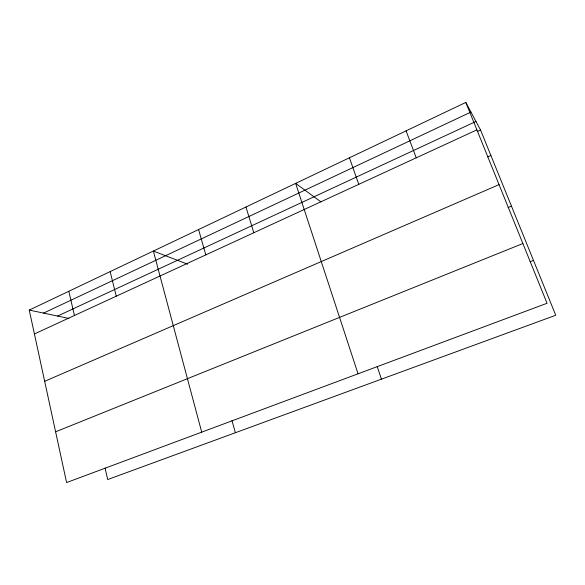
<?xml version="1.0" encoding="UTF-8"?>
<svg xmlns="http://www.w3.org/2000/svg" width="585" height="585" viewBox="0 0 585 585"><rect width="100%" height="100%" fill="white"/><g stroke="black" fill="none" stroke-linecap="round" stroke-linejoin="round"><path stroke-width="0.88" d="M465.806 102.434L547.055 303.271L66.595 482.566L29.25 310.094L465.806 102.434L480.57 130.046L555.75 315.249L107.713 479.539L105.044 467.971M43.546 313.099L470.962 112.071M57.601 316.054L475.978 121.446M34.413 333.947L476.899 129.848M477.272 131.566L480.57 130.046M487.59 156.948L490.895 155.471M44.665 381.303L499.056 184.619M508.109 207.529L511.451 206.125M55.604 431.803L522.888 243.528M530.098 261.744L533.491 260.405M29.25 310.094L68.891 318.43M187.653 264.201L153.358 251.06L201.708 432.147M320.938 201.891L295.637 183.376L358.049 373.8M406.078 130.843L416.249 157.826M349.435 157.789L358.766 184.341M377.149 366.378L381.442 379.168M245.949 207.01L253.824 232.742M198.578 229.547L205.818 254.884M231.982 420.571L235.367 432.732M110.148 271.615L116.269 296.193M68.818 291.272L74.441 315.483"/></g></svg>
